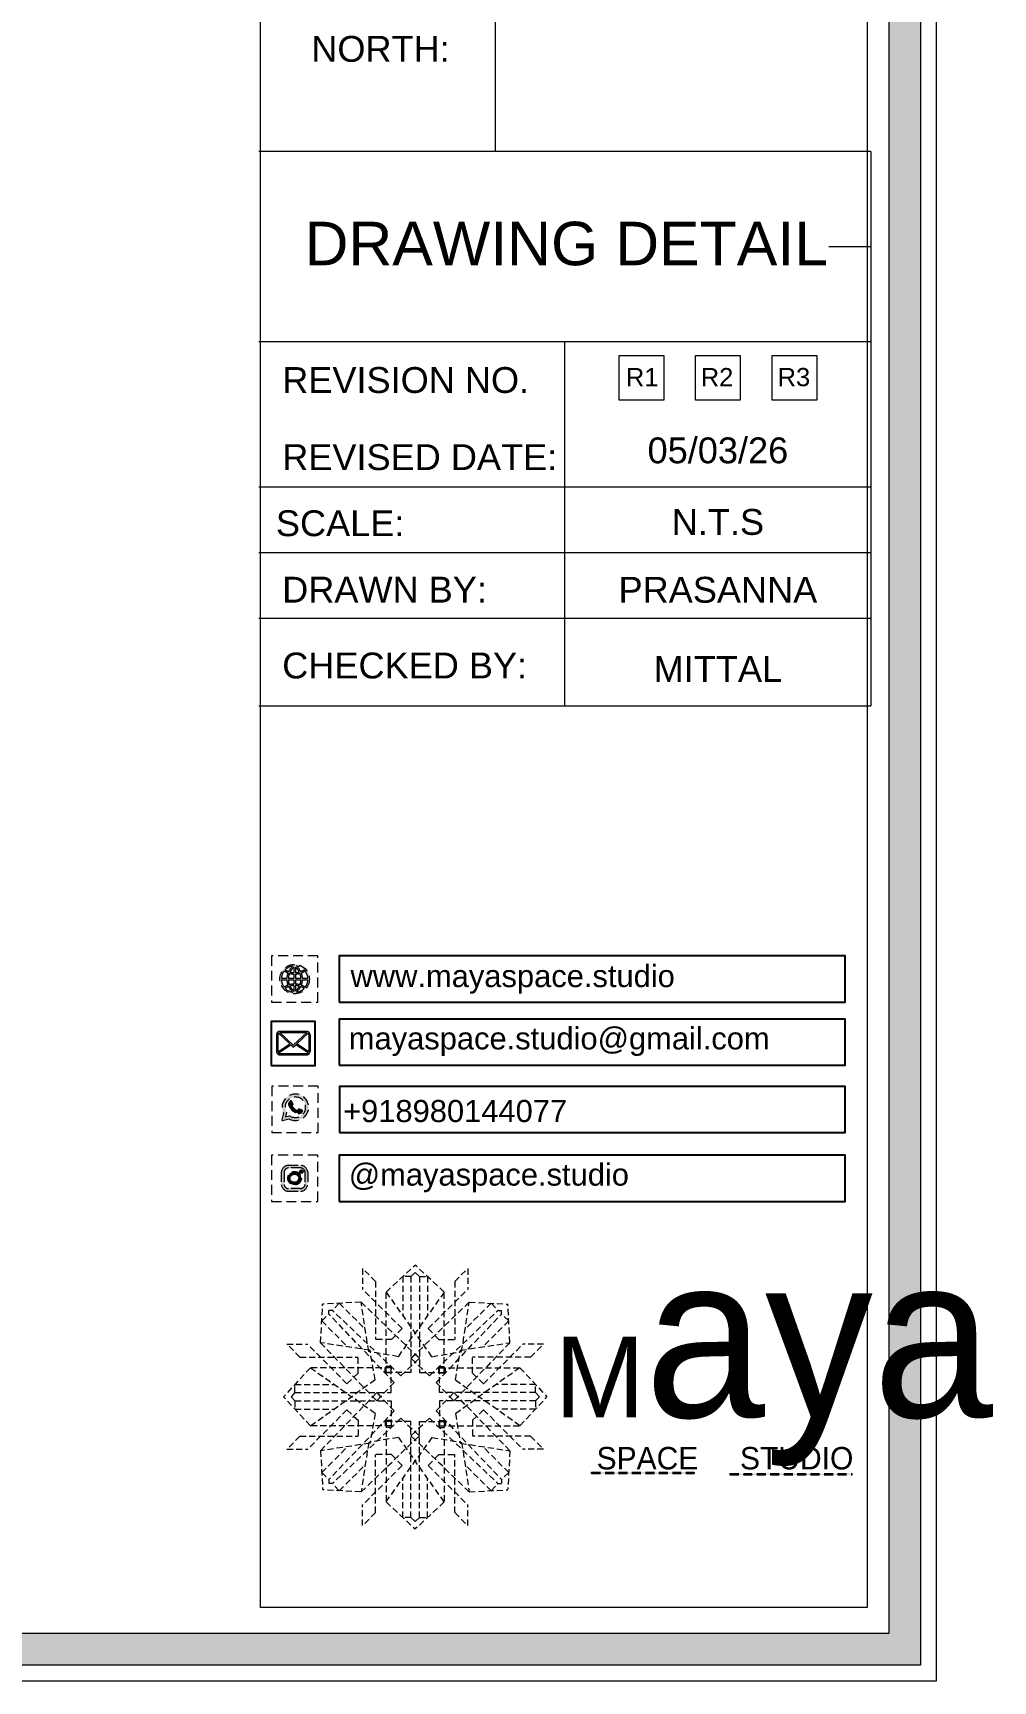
# Model space of a CAD drawing. Header units: millimetres. Extents: x 56222 to 3066687, y -650199 to -121287.
# Drawn here: x 131632.4 to 131727.7, y -183283 to -183119.2 of the extents above; entities that cross this region are included whole.
import ezdxf
from ezdxf.enums import TextEntityAlignment as Align

# ---------------------------------------------------------------- set-up
doc = ezdxf.new("R2010")
doc.units = ezdxf.units.MM
doc.header["$MEASUREMENT"] = 0
doc.linetypes.add('DASHEDX2', pattern=[1.5, 1, -0.5])
doc.layers.add('Dimension', color=10, linetype='DASHEDX2', lineweight=20)
doc.layers.add('NAME PLATE', color=7, linetype='Continuous', lineweight=25)
doc.styles.add('Arial', font='arial.ttf')
doc.styles.get("Standard").update_dxf_attribs({"font": 'arial.ttf', "height": 6})

# ---------------------------------------------------------------- blocks, each defined once
blk = doc.blocks.new('FSFSF')
at = {"color": 42, "lineweight": 5, "true_color": 0xe0ac11}
for p, q in [((28600.03, 143.51), (28600.03, 140.16)), ((28602.15, 141.41), (28600.03, 143.51)), ((28603.86, 139.69), (28608.58, 144.08)), ((28607.9, 142.22), (28606.58, 142.22)), ((28606.58, 142.22), (28606.58, 135.84)), ((28607.9, 142.22), (28608.58, 142.85)), ((28607.9, 142.22), (28607.9, 126.58)), ((28613.31, 139.69), (28608.58, 144.08)), ((28609.27, 142.22), (28608.59, 142.85)), ((28609.27, 142.22), (28609.27, 126.58)), ((28609.27, 142.22), (28610.59, 142.22)), ((28610.59, 142.22), (28610.59, 135.84)), ((28615.02, 141.41), (28617.14, 143.51)), ((28617.14, 143.51), (28617.14, 140.16)), ((28606.47, 133.76), (28600.03, 140.16)), ((28602.15, 141.41), (28602.15, 131.95)), ((28603.86, 126.58), (28603.86, 139.69)), ((28603.86, 139.69), (28608.58, 133.02)), ((28613.31, 139.69), (28608.59, 133.02)), ((28610.7, 133.76), (28617.14, 140.16)), ((28613.31, 126.58), (28613.31, 139.69)), ((28615.02, 141.41), (28615.02, 131.95)), ((28593.19, 131.45), (28593.54, 137.71)), ((28599.8, 138.06), (28593.54, 137.71)), ((28596.24, 137.86), (28595.12, 136.69)), ((28596.24, 137.86), (28600.47, 133.65)), ((28601.03, 130), (28599.8, 138.06)), ((28599.8, 138.05), (28608.58, 129.56)), ((28617.37, 138.05), (28608.59, 129.56)), ((28616.14, 130), (28617.37, 138.06)), ((28620.93, 137.86), (28616.7, 133.65)), ((28617.37, 138.06), (28623.63, 137.71)), ((28620.93, 137.86), (28622.05, 136.69)), ((28624, 131.45), (28623.65, 137.71)), ((28593.39, 135), (28594.56, 136.12)), ((28593.39, 135), (28597.6, 130.78)), ((28595.12, 136.69), (28594.53, 136.69)), ((28594.56, 136.12), (28594.56, 136.71)), ((28605.17, 124.98), (28594.56, 136.12)), ((28606.27, 126.08), (28595.12, 136.69)), ((28610.9, 126.08), (28622.05, 136.69)), ((28612.02, 124.98), (28622.62, 136.12)), ((28623.8, 135), (28619.59, 130.78)), ((28622.05, 136.69), (28622.64, 136.69)), ((28622.62, 136.12), (28622.62, 136.71)), ((28623.8, 135), (28622.62, 136.12)), ((28593.19, 131.45), (28601.69, 122.67)), ((28601.25, 130.22), (28593.19, 131.45)), ((28604.75, 131.95), (28602.15, 131.95)), ((28606.47, 133.76), (28604.75, 131.95)), ((28605.86, 129.18), (28608.58, 133.02)), ((28611.31, 129.18), (28608.59, 133.02)), ((28610.7, 133.76), (28612.42, 131.95)), ((28612.42, 131.95), (28615.02, 131.95)), ((28623.99, 131.45), (28615.5, 122.67)), ((28615.94, 130.22), (28624, 131.45)), ((28587.73, 131.22), (28591.08, 131.22)), ((28589.84, 129.1), (28587.73, 131.22)), ((28589.84, 129.1), (28599.29, 129.1)), ((28597.49, 124.78), (28591.08, 131.22)), ((28599.29, 126.5), (28599.29, 129.1)), ((28605.86, 129.18), (28601.03, 130)), ((28602.07, 125.39), (28601.25, 130.22)), ((28607.9, 128.92), (28608.58, 129.56)), ((28607.9, 128.92), (28608.58, 128.27)), ((28609.27, 128.92), (28608.59, 129.56)), ((28609.27, 128.92), (28608.59, 128.27)), ((28611.31, 129.18), (28616.14, 130)), ((28615.12, 125.39), (28615.94, 130.22)), ((28627.34, 129.1), (28617.89, 129.1)), ((28617.89, 126.5), (28617.89, 129.1)), ((28619.7, 124.78), (28626.1, 131.22)), ((28629.45, 131.22), (28626.1, 131.22)), ((28627.34, 129.1), (28629.45, 131.22)), ((28591.56, 127.39), (28587.17, 122.66)), ((28604.66, 127.39), (28591.56, 127.39)), ((28591.56, 127.39), (28598.23, 122.67)), ((28597.49, 124.78), (28599.29, 126.5)), ((28603.68, 126.54), (28603.68, 127.39)), ((28604.66, 126.54), (28603.68, 126.54)), ((28604.71, 127.57), (28603.86, 127.57)), ((28607.9, 126.58), (28603.86, 126.58)), ((28604.66, 123.35), (28604.66, 127.39)), ((28604.7, 126.58), (28604.71, 127.57)), ((28606.27, 126.08), (28608.58, 128.27)), ((28610.9, 126.08), (28608.59, 128.27)), ((28609.27, 126.58), (28613.31, 126.58)), ((28612.46, 126.58), (28612.46, 127.57)), ((28612.46, 127.57), (28613.31, 127.57)), ((28612.52, 123.35), (28612.52, 127.39)), ((28612.52, 127.39), (28625.63, 127.39)), ((28612.52, 126.54), (28613.51, 126.54)), ((28613.51, 126.54), (28613.51, 127.39)), ((28619.7, 124.78), (28617.89, 126.5)), ((28625.63, 127.39), (28618.96, 122.67)), ((28625.63, 127.39), (28630.02, 122.66)), ((28589.03, 123.35), (28588.4, 122.67)), ((28589.03, 123.35), (28589.03, 124.67)), ((28589.03, 124.67), (28595.4, 124.67)), ((28589.03, 123.35), (28604.66, 123.35)), ((28602.07, 125.39), (28598.23, 122.67)), ((28602.33, 123.35), (28601.69, 122.67)), ((28602.33, 123.35), (28602.97, 122.67)), ((28605.17, 124.98), (28602.97, 122.67)), ((28612.02, 124.98), (28614.21, 122.67)), ((28628.16, 123.35), (28612.52, 123.35)), ((28614.85, 123.35), (28614.21, 122.67)), ((28614.85, 123.35), (28615.5, 122.67)), ((28615.12, 125.39), (28618.96, 122.67)), ((28628.16, 124.67), (28621.78, 124.67)), ((28628.16, 123.35), (28628.16, 124.67)), ((28628.16, 123.35), (28628.78, 122.67)), ((28591.56, 117.94), (28587.17, 122.66)), ((28589.03, 121.98), (28588.4, 122.65)), ((28589.03, 121.98), (28604.66, 121.98)), ((28589.03, 121.98), (28589.03, 120.66)), ((28589.03, 120.66), (28595.4, 120.66)), ((28591.56, 117.94), (28598.23, 122.65)), ((28593.19, 113.88), (28601.69, 122.65)), ((28602.07, 119.94), (28598.23, 122.65)), ((28602.33, 121.98), (28601.69, 122.65)), ((28602.33, 121.98), (28602.97, 122.65)), ((28605.17, 120.35), (28602.97, 122.65)), ((28604.66, 121.98), (28604.66, 117.94)), ((28612.02, 120.35), (28614.21, 122.65)), ((28612.52, 121.98), (28612.52, 117.94)), ((28628.16, 121.98), (28612.52, 121.98)), ((28614.85, 121.98), (28614.21, 122.65)), ((28614.85, 121.98), (28615.5, 122.65)), ((28615.12, 119.94), (28618.96, 122.65)), ((28623.99, 113.88), (28615.5, 122.65)), ((28625.63, 117.94), (28618.96, 122.65)), ((28628.16, 120.66), (28621.78, 120.66)), ((28625.63, 117.94), (28630.02, 122.66)), ((28628.16, 121.98), (28628.78, 122.65)), ((28628.16, 121.98), (28628.16, 120.66)), ((28597.49, 120.54), (28591.08, 114.11)), ((28605.17, 120.35), (28594.56, 109.2)), ((28606.27, 119.15), (28595.12, 108.54)), ((28597.49, 120.54), (28599.29, 118.83)), ((28599.29, 118.83), (28599.29, 116.23)), ((28602.07, 119.94), (28601.25, 115.1)), ((28604.66, 118.78), (28603.68, 118.78)), ((28603.68, 118.78), (28603.68, 117.94)), ((28607.9, 118.65), (28603.86, 118.65)), ((28603.86, 118.65), (28603.86, 105.54)), ((28604.7, 118.65), (28604.71, 117.66)), ((28606.27, 119.15), (28608.58, 116.96)), ((28607.9, 103.01), (28607.9, 118.65)), ((28610.9, 119.15), (28608.59, 116.96)), ((28609.27, 118.65), (28613.31, 118.65)), ((28609.27, 103.01), (28609.27, 118.65)), ((28610.9, 119.15), (28622.05, 108.54)), ((28612.02, 120.35), (28622.62, 109.2)), ((28612.46, 118.65), (28612.46, 117.66)), ((28612.52, 118.78), (28613.51, 118.78)), ((28613.31, 118.65), (28613.31, 105.54)), ((28613.51, 118.78), (28613.51, 117.94)), ((28615.12, 119.94), (28615.94, 115.1)), ((28619.7, 120.54), (28617.89, 118.83)), ((28617.89, 118.83), (28617.89, 116.23)), ((28619.7, 120.54), (28626.1, 114.11)), ((28589.84, 116.23), (28587.73, 114.11)), ((28589.84, 116.23), (28599.29, 116.23)), ((28604.66, 117.94), (28591.56, 117.94)), ((28599.8, 107.17), (28608.58, 115.67)), ((28605.86, 116.05), (28601.03, 115.23)), ((28604.71, 117.66), (28603.86, 117.66)), ((28605.86, 116.05), (28608.58, 112.21)), ((28607.9, 116.31), (28608.58, 116.96)), ((28607.9, 116.31), (28608.58, 115.67)), ((28609.27, 116.31), (28608.59, 116.96)), ((28609.27, 116.31), (28608.59, 115.67)), ((28611.31, 116.05), (28608.59, 112.21)), ((28617.37, 107.17), (28608.59, 115.67)), ((28611.31, 116.05), (28616.14, 115.23)), ((28612.46, 117.66), (28613.31, 117.66)), ((28612.52, 117.94), (28625.63, 117.94)), ((28627.34, 116.23), (28617.89, 116.23)), ((28627.34, 116.23), (28629.45, 114.11)), ((28587.73, 114.11), (28591.08, 114.11)), ((28601.25, 115.1), (28593.19, 113.87)), ((28593.19, 113.87), (28593.54, 107.62)), ((28593.39, 110.32), (28597.6, 114.55)), ((28601.03, 115.23), (28599.8, 107.17)), ((28602.15, 103.82), (28602.15, 113.27)), ((28604.75, 113.27), (28602.15, 113.27)), ((28606.47, 111.47), (28604.75, 113.27)), ((28610.7, 111.47), (28612.42, 113.27)), ((28612.42, 113.27), (28615.02, 113.27)), ((28615.02, 103.82), (28615.02, 113.27)), ((28615.94, 115.1), (28624, 113.87)), ((28616.14, 115.23), (28617.37, 107.17)), ((28623.8, 110.32), (28619.59, 114.55)), ((28624, 113.87), (28623.65, 107.62)), ((28629.45, 114.11), (28626.1, 114.11)), ((28593.39, 110.32), (28594.56, 109.2)), ((28596.24, 107.37), (28600.47, 111.58)), ((28606.47, 111.47), (28600.03, 105.07)), ((28603.86, 105.54), (28608.58, 112.21)), ((28613.31, 105.54), (28608.59, 112.21)), ((28610.7, 111.47), (28617.14, 105.07)), ((28620.93, 107.37), (28616.7, 111.58)), ((28623.8, 110.32), (28622.62, 109.2)), ((28599.8, 107.17), (28593.54, 107.52)), ((28595.12, 108.54), (28594.53, 108.54)), ((28594.56, 109.2), (28594.56, 108.61)), ((28596.24, 107.37), (28595.12, 108.54)), ((28606.58, 103.01), (28606.58, 109.38)), ((28610.59, 103.01), (28610.59, 109.38)), ((28617.37, 107.17), (28623.63, 107.52)), ((28620.93, 107.37), (28622.05, 108.54)), ((28622.05, 108.54), (28622.64, 108.54)), ((28622.62, 109.2), (28622.62, 108.61)), ((28600.03, 101.71), (28600.03, 105.07)), ((28603.86, 105.54), (28608.58, 101.15)), ((28613.31, 105.54), (28608.58, 101.15)), ((28617.14, 101.71), (28617.14, 105.07)), ((28602.15, 103.82), (28600.03, 101.71)), ((28607.9, 103.01), (28606.58, 103.01)), ((28607.9, 103.01), (28608.58, 102.38)), ((28609.27, 103.01), (28608.59, 102.38)), ((28609.27, 103.01), (28610.59, 103.01)), ((28615.02, 103.82), (28617.14, 101.71))]:
    blk.add_line(p, q, dxfattribs=at)
blk = doc.blocks.new('hgwg')
at = {"layer": 'Dimension', "true_color": 0xd39e00}
h = blk.add_hatch(color=42, dxfattribs=at)
h.dxf.hatch_style = 1
h.paths.add_polyline_path([(27505.71, 45.05), (27494.27, 45.05), (27494.27, 44.9), (27505.71, 44.9)])
h = blk.add_hatch(color=42, dxfattribs=at)
h.dxf.hatch_style = 1
h.paths.add_polyline_path([(27523.3, 44.9), (27509.68, 44.9), (27509.68, 44.75), (27523.3, 44.75)])
at = {"layer": 'Dimension', "color": 42, "true_color": 0xd39e00}
for p, q in [((27494.27, 45.05), (27505.71, 45.05)), ((27494.27, 44.9), (27494.27, 45.05)), ((27494.27, 44.9), (27505.71, 44.9)), ((27505.71, 45.05), (27505.71, 44.9)), ((27509.68, 44.9), (27523.3, 44.9)), ((27509.68, 44.9), (27509.68, 44.75)), ((27509.68, 44.75), (27523.3, 44.75)), ((27523.3, 44.75), (27523.3, 44.9))]:
    blk.add_line(p, q, dxfattribs=at)
at = {"layer": 'Dimension', "color": 42, "true_color": 0xd39e00, "attachment_point": 1}
for s, width, insert, char_height in [('{\\fCinzel|b0|i0|c0|p2;\\H1.5x;M\\fAmsterdam One|b0|i0|c0|p2;\\H2x;aya}', 85.3277, (27490.17, 69.17), 6), ('{\\fCinzel|b0|i0|c0|p0;SPACE     STUDIO}', 66.129, (27494.83, 47.86), 2.5)]:
    blk.add_mtext_dynamic_manual_height_columns(s, width=width, gutter_width=30, heights=[0], dxfattribs=dict(at, insert=insert, char_height=char_height))
blk = doc.blocks.new('QEGW4TG')
at = {"layer": 'Dimension', "true_color": 0x000000}
h = blk.add_hatch(color=18, dxfattribs=at)
h.dxf.hatch_style = 1
h.paths.add_polyline_path([(2.69, 1.93, 0.170513), (2.95, 1.97, 0.190337), (3.11, 2.18, 0.316231), (3.07, 2.28), (2.79, 2.37, 0.273721), (2.69, 2.34, 0.040749), (2.63, 2.27, -0.441282), (2.53, 2.25, -0.11828), (2.06, 2.64, -0.441282), (2.07, 2.74, 0.040749), (2.13, 2.81, 0.290083), (2.14, 2.92), (2.01, 3.18, 0.316231), (1.91, 3.2, 0.190337), (1.73, 3, 0.170513), (1.72, 2.74, 0.252784)], flags=0)
h.paths.add_polyline_path([(1.19, 1.98), (1.03, 1.3, 0.550912), (1.11, 1.23), (1.75, 1.39, 6.344125)])
h.paths.add_polyline_path([(1.81, 1.7), (1.4, 1.6), (1.5, 2.03, -9.071339)], flags=16)
h.paths.add_polyline_path([(3.11, 2.16, -0.17811), (2.95, 1.97, -0.170513), (2.69, 1.93, -0.252784), (1.72, 2.74, -0.170513), (1.73, 3, -0.17811), (1.89, 3.19, -0.370089), (2.01, 3.18), (2.14, 2.92, -0.307185), (2.13, 2.8, -0.041087), (2.06, 2.73, 0.321676), (2.05, 2.65, 0.126524), (2.55, 2.24, 0.312216), (2.62, 2.26, -0.041087), (2.68, 2.34, -0.290673), (2.79, 2.37), (3.07, 2.28, -0.370089)], flags=0)
h = blk.add_hatch(color=18, dxfattribs=at)
h.dxf.hatch_style = 1
h.paths.add_polyline_path([(2.79, 2.37, 0.273721), (2.69, 2.34, 0.040749), (2.63, 2.27, -0.441282), (2.53, 2.25, -0.11828), (2.06, 2.64, -0.441282), (2.07, 2.74, 0.040749), (2.13, 2.81, 0.290083), (2.14, 2.92), (2.01, 3.18, 0.316231), (1.91, 3.2, 0.190337), (1.73, 3, 0.170513), (1.72, 2.74, 0.252784), (2.69, 1.93, 0.170513), (2.95, 1.97, 0.190337), (3.11, 2.18, 0.316231), (3.07, 2.28)])
for p, q in [((1.19, 1.98), (1.03, 1.3)), ((1.5, 2.03), (1.4, 1.6)), ((1.4, 1.6), (1.81, 1.7)), ((2.01, 3.18), (2.14, 2.92)), ((3.07, 2.28), (2.8, 2.36)), ((1.1, 1.23), (1.75, 1.39))]:
    blk.add_line(p, q)
blk.add_lwpolyline([(0, 0), (4.68, 0), (4.68, 4.68), (0, 4.68)], close=True)
for centre, radius, start, end in [((2.39, 2.56), 1.34, 241.4727, 205.6422), ((2.39, 2.56), 1.04, 235.9962, 210.8333), ((2.09, 2.87), 0.39, 159.7007, 198.4072), ((2.96, 3.23), 1.33, 201.4218, 258.1669), ((2.07, 2.87), 0.364, 118.9685, 159.3648), ((1.94, 3.12), 0.0896, 41.8985, 123.1344), ((2.11, 2.68), 0.066, 135.9932, 224.8892), ((1.67, 3.16), 0.586, 312.4617, 321.8728), ((3.12, 3.42), 1.31, 216.5455, 243.5279), ((2.05, 2.87), 0.104, 320.3924, 28.6971), ((2.57, 2.3), 0.066, 234.2482, 323.1441), ((3.11, 1.94), 0.586, 137.2645, 146.6756), ((2.76, 2.27), 0.104, 70.4402, 138.745), ((2.75, 2.31), 0.39, 260.7301, 299.4366), ((2.76, 2.29), 0.364, 299.7725, 340.1688), ((3.03, 2.2), 0.0896, 336.0029, 57.2388), ((1.09, 1.29), 0.0598, 164.8483, 282.1458)]:
    blk.add_arc(centre, radius, start, end)
blk = doc.blocks.new('ASGERG')
at = {"layer": 'Dimension', "true_color": 0x000000}
h = blk.add_hatch(color=18, dxfattribs=at)
h.dxf.hatch_style = 1
h.paths.add_polyline_path([(0.99, 1.7, 0.353872), (1.69, 1.03), (2.96, 1.03, 0.353872), (3.66, 1.7), (3.66, 2.99, 0.353872), (2.96, 3.67), (1.69, 3.67, 0.353872), (0.99, 2.99)])
h.paths.add_polyline_path([(1.27, 2.97, -0.353872), (1.72, 3.4), (2.94, 3.4, -0.353872), (3.38, 2.97), (3.38, 1.72, -0.353872), (2.94, 1.3), (1.72, 1.3, -0.353872), (1.27, 1.72)], flags=16)
h.paths.add_polyline_path([(3.02, 2.35, -1), (1.64, 2.35, -1)], flags=0)
h.paths.add_polyline_path([(2.74, 2.35, -1), (1.92, 2.35, -1)], flags=0)
h.paths.add_polyline_path([(2.86, 3.02, -1), (3.19, 3.02, -1)], flags=0)
h.paths.add_polyline_path([(1.64, 2.35, 1), (3.02, 2.35, 1)], flags=0)
h = blk.add_hatch(color=18, dxfattribs=at)
h.dxf.hatch_style = 1
h.paths.add_polyline_path([(1.64, 2.35, 1), (3.02, 2.35, 1)])
h.paths.add_polyline_path([(2.74, 2.35, -1), (1.92, 2.35, -1)], flags=16)
h = blk.add_hatch(color=18, dxfattribs=at)
h.dxf.hatch_style = 1
h.paths.add_polyline_path([(3.19, 3.02, 1), (2.86, 3.02, 1)])
for p, q in [((1.69, 3.67), (2.96, 3.67)), ((2.94, 3.4), (1.72, 3.4)), ((0.99, 2.99), (0.99, 1.7)), ((1.27, 2.97), (1.27, 1.72)), ((3.38, 2.97), (3.38, 1.72)), ((3.66, 2.99), (3.66, 1.7)), ((1.69, 1.03), (2.96, 1.03)), ((2.94, 1.3), (1.72, 1.3))]:
    blk.add_line(p, q)
blk.add_lwpolyline([(0, 0), (4.68, 0), (4.68, 4.68), (0, 4.68)], close=True)
for centre, radius in [((2.33, 2.35), 0.694), ((2.33, 2.35), 0.414), ((3.02, 3.02), 0.168)]:
    blk.add_circle(centre, radius)
for centre, radius, start, end in [((1.76, 2.89), 0.778, 94.8631, 172.8127), ((1.76, 2.91), 0.491, 94.8631, 172.8127), ((2.9, 2.91), 0.491, 7.1873, 85.1369), ((2.89, 2.89), 0.778, 7.1873, 85.1369), ((1.76, 1.8), 0.778, 187.1873, 265.1369), ((1.76, 1.78), 0.491, 187.1873, 265.1369), ((2.9, 1.78), 0.491, 274.8631, 352.8127), ((2.89, 1.8), 0.778, 274.8631, 352.8127)]:
    blk.add_arc(centre, radius, start, end)
blk = doc.blocks.new('DTGWEGEARG')
at = {"layer": 'Dimension', "true_color": 0x000000}
h = blk.add_hatch(color=18, dxfattribs=at)
h.dxf.hatch_style = 1
h.paths.add_polyline_path([(3.83, 2.34, 1), (0.85, 2.34, 1)])
h.paths.add_polyline_path([(2.51, 1.01, 0.105795), (2.96, 1.58, -0.055205), (3.3, 1.41, -0.169822)], flags=16)
h.paths.add_polyline_path([(2.41, 1.12), (2.41, 1.69, -0.058279), (2.81, 1.63, -0.103353)], flags=16)
h.paths.add_polyline_path([(2.26, 1.13, -0.101741), (1.87, 1.63, -0.057171), (2.26, 1.69)], flags=16)
h.paths.add_polyline_path([(2.17, 1.01, -0.169822), (1.38, 1.41, -0.055205), (1.72, 1.58, 0.105795)], flags=16)
h.paths.add_polyline_path([(3.02, 1.72, 0.081336), (3.13, 2.27), (3.68, 2.27, -0.152069), (3.4, 1.52, 0.05687)], flags=16)
h.paths.add_polyline_path([(2.87, 1.77, 0.061945), (2.41, 1.84), (2.41, 2.27), (2.98, 2.27, -0.081344)], flags=16)
h.paths.add_polyline_path([(2.26, 1.84, 0.060923), (1.8, 1.77, -0.081344), (1.7, 2.27), (2.26, 2.27)], flags=16)
h.paths.add_polyline_path([(1.66, 1.72, 0.05687), (1.28, 1.52, -0.152069), (1, 2.27), (1.55, 2.27, 0.081336)], flags=16)
h.paths.add_polyline_path([(2.41, 2.42), (2.41, 2.83, 0.061945), (2.87, 2.91, -0.080009), (2.98, 2.42)], flags=16)
h.paths.add_polyline_path([(3.13, 2.42, 0.080116), (3.02, 2.96, 0.05687), (3.4, 3.16, 0.028258), (3.3, 3.27, -0.055205), (2.96, 3.1, 0.105795), (2.51, 3.67, -0.36029), (3.68, 2.42)], flags=16)
h.paths.add_polyline_path([(2.26, 2.42), (1.7, 2.42, -0.080009), (1.8, 2.91, 0.060923), (2.26, 2.84)], flags=16)
h.paths.add_polyline_path([(1.55, 2.42), (1, 2.42, -0.150466), (1.28, 3.16, 0.05687), (1.66, 2.96, 0.080116)], flags=16)
h.paths.add_polyline_path([(2.41, 2.98), (2.41, 3.56, -0.103353), (2.81, 3.05, -0.058279)], flags=16)
h.paths.add_polyline_path([(2.26, 2.99, -0.057171), (1.87, 3.05, -0.101741), (2.26, 3.55)], flags=16)
h.paths.add_polyline_path([(1.72, 3.1, -0.055205), (1.38, 3.27, -0.169822), (2.17, 3.67, 0.105795)], flags=16)
blk.add_lwpolyline([(0, 0), (4.68, 0), (4.68, 4.68), (0, 4.68)], close=True)
at = {"layer": 'Dimension', "color": 18, "true_color": 0x000000}
for p, q in [((2.26, 3.55), (2.26, 2.99)), ((2.41, 3.56), (2.41, 2.98)), ((1, 2.42), (1.55, 2.42)), ((1, 2.27), (1.55, 2.27)), ((1.7, 2.42), (2.26, 2.42)), ((1.7, 2.27), (2.26, 2.27)), ((2.26, 2.84), (2.26, 2.42)), ((2.26, 2.27), (2.26, 1.84)), ((2.26, 1.69), (2.26, 1.13)), ((2.41, 2.83), (2.41, 2.42)), ((2.41, 2.42), (2.98, 2.42)), ((2.41, 2.27), (2.98, 2.27)), ((2.41, 2.27), (2.41, 1.84)), ((2.41, 1.69), (2.41, 1.12)), ((3.13, 2.42), (3.68, 2.42)), ((3.13, 2.27), (3.68, 2.27))]:
    blk.add_line(p, q, dxfattribs=at)
blk.add_circle((2.34, 2.34), 1.49, dxfattribs=at)
for centre, radius, start, end in [((2.34, 2.34), 1.34, 97.3549, 135.9073), ((3.28, 2.34), 1.73, 129.9301, 154.0867), ((3.28, 2.34), 1.58, 130.1073, 153.3446), ((1.4, 2.34), 1.58, 26.6554, 50.2584), ((2.34, 2.34), 1.34, 3.3907, 82.6451), ((1.4, 2.34), 1.73, 25.9133, 50.0699), ((2.34, 2.34), 1.34, 142.3819, 176.6093), ((2.34, 2.34), 1.34, 183.0315, 217.6181), ((2.34, 4.74), 1.9, 236.1399, 249.1595), ((2.34, -0.06), 1.9, 110.8405, 123.8601), ((2.34, 4.74), 1.75, 236.7417, 249.3811), ((3.28, 2.34), 1.73, 159.0567, 177.3789), ((3.28, 2.34), 1.73, 182.3435, 200.9433), ((3.28, 2.34), 1.58, 158.8325, 177.1302), ((3.28, 2.34), 1.58, 182.5658, 201.1675), ((2.34, 4.74), 1.9, 253.6799, 267.6253), ((2.34, -0.06), 1.9, 92.3747, 106.3201), ((2.34, 4.74), 1.75, 254.3336, 267.422), ((2.34, -0.06), 1.75, 92.578, 105.6664), ((2.34, 4.74), 1.75, 272.3248, 285.6664), ((2.34, 4.74), 1.9, 272.1415, 286.3201), ((2.34, -0.06), 1.9, 73.6799, 87.8585), ((2.34, -0.06), 1.75, 74.3336, 87.6752), ((1.4, 2.34), 1.58, 2.8698, 21.1675), ((1.4, 2.34), 1.58, 338.8325, 357.4342), ((2.34, 4.74), 1.75, 290.6189, 303.2583), ((2.34, 4.74), 1.9, 290.8405, 303.8601), ((1.4, 2.34), 1.73, 2.6211, 20.9433), ((1.4, 2.34), 1.73, 339.0567, 357.6565), ((2.34, -0.06), 1.9, 56.1399, 69.1595), ((2.34, 2.34), 1.34, 322.3819, 356.9685), ((2.34, -0.06), 1.75, 110.6189, 123.2583), ((2.34, 2.34), 1.34, 224.0927, 262.6451), ((3.28, 2.34), 1.73, 205.9133, 230.0699), ((3.28, 2.34), 1.58, 206.6554, 229.8927), ((1.4, 2.34), 1.58, 309.7416, 333.3446), ((1.4, 2.34), 1.73, 309.9301, 334.0867), ((2.34, 2.34), 1.34, 277.3549, 315.9073), ((2.34, -0.06), 1.75, 56.7417, 69.3811)]:
    blk.add_arc(centre, radius, start, end, dxfattribs=at)

msp = doc.modelspace()

# ---------------------------------------------------------------- hatches: boundary and pattern name
at = {"layer": 'Dimension', "linetype": 'Continuous', "true_color": 0xd39e00}
h = msp.add_hatch(color=42, dxfattribs=at)
h.paths.add_polyline_path([(131271.922, -182965.676), (131271.922, -183281.436), (131720.523, -183281.436), (131720.523, -182965.676)])
h.paths.add_polyline_path([(131275.07, -182968.825), (131717.374, -182968.825), (131717.374, -183278.287), (131275.07, -183278.287)], flags=16)
at = {"layer": 'Dimension', "true_color": 0x000000}
h = msp.add_hatch(color=18, dxfattribs=at)
h.dxf.hatch_style = 1
h.paths.add_polyline_path([(131659.542, -183220.775, 0.4142136), (131659.877, -183220.441), (131659.877, -183218.77, 0.4142136), (131659.542, -183218.436), (131656.886, -183218.436, 0.4142136), (131656.552, -183218.77), (131656.552, -183220.441, 0.4142136), (131656.886, -183220.775)])
h.paths.add_polyline_path([(131658.461, -183219.768), (131659.69, -183220.589, -0.1989124), (131659.542, -183220.65), (131656.886, -183220.65, -0.1989124), (131656.739, -183220.589), (131657.968, -183219.768), (131658.214, -183219.999)], flags=16)
h.paths.add_polyline_path([(131658.214, -183219.827), (131656.862, -183218.562, -0.0287833), (131656.886, -183218.561), (131659.542, -183218.561, -0.0287833), (131659.566, -183218.562)], flags=16)
h.paths.add_polyline_path([(131658.555, -183219.68), (131659.688, -183218.62, -0.2024819), (131659.751, -183218.77), (131659.751, -183220.441, -0.043076), (131659.748, -183220.477)], flags=16)
h.paths.add_polyline_path([(131657.874, -183219.68), (131656.681, -183220.477, -0.043076), (131656.678, -183220.441), (131656.678, -183218.77, -0.2024819), (131656.741, -183218.62)], flags=16)

# ---------------------------------------------------------------- linework, layer by layer
at = {"color": 18, "true_color": 0x000000}
for points in [[(131662.768, -183215.54), (131713.034, -183215.54), (131713.034, -183210.946), (131662.768, -183210.946)], [(131662.768, -183221.81), (131713.034, -183221.81), (131713.034, -183217.216), (131662.768, -183217.216)], [(131662.792, -183228.499), (131713.034, -183228.499), (131713.034, -183223.904), (131662.792, -183223.904)], [(131662.768, -183235.347), (131713.034, -183235.347), (131713.034, -183230.753), (131662.768, -183230.753)]]:
    msp.add_lwpolyline(points, close=True, dxfattribs=at)
msp.add_lwpolyline([(131656.028, -183221.845), (131660.396, -183221.845), (131660.396, -183217.476), (131656.028, -183217.476)], close=True)
at = {"layer": 'Dimension', "color": 42, "linetype": 'Continuous', "true_color": 0xd39e00}
for p, q in [((131678.287, -183096.374), (131678.287, -183130.98)), ((131715.608, -183130.98), (131654.778, -183130.98)), ((131715.608, -183130.98), (131715.608, -183186.076)), ((131711.412, -183140.425), (131715.608, -183140.425)), ((131654.778, -183149.87), (131715.608, -183149.87)), ((131685.193, -183186.076), (131685.193, -183149.87)), ((131715.608, -183164.353), (131654.778, -183164.353)), ((131715.608, -183170.875), (131654.778, -183170.875)), ((131715.608, -183177.398), (131654.778, -183177.398)), ((131654.778, -183186.076), (131715.608, -183186.076))]:
    msp.add_line(p, q, dxfattribs=at)
at = {"layer": 'Dimension', "color": 18, "linetype": 'Continuous', "true_color": 0x000000}
for p, q in [((131656.552, -183218.77), (131656.552, -183220.441)), ((131656.678, -183218.77), (131656.678, -183220.441)), ((131656.741, -183218.62), (131657.874, -183219.68)), ((131656.862, -183218.562), (131658.214, -183219.827)), ((131656.886, -183218.436), (131659.542, -183218.436)), ((131656.886, -183218.561), (131659.542, -183218.561)), ((131658.214, -183219.827), (131659.566, -183218.562)), ((131658.555, -183219.68), (131659.688, -183218.62)), ((131659.751, -183218.77), (131659.751, -183220.441)), ((131659.877, -183218.77), (131659.877, -183220.441)), ((131656.681, -183220.477), (131657.874, -183219.68)), ((131656.739, -183220.589), (131657.968, -183219.768)), ((131656.886, -183220.65), (131659.542, -183220.65)), ((131657.968, -183219.768), (131658.214, -183219.999)), ((131658.214, -183219.999), (131658.461, -183219.768)), ((131659.69, -183220.589), (131658.461, -183219.768)), ((131659.748, -183220.477), (131658.555, -183219.68)), ((131656.886, -183220.775), (131659.542, -183220.775))]:
    msp.add_line(p, q, dxfattribs=at)
at = {"layer": 'Dimension', "color": 42, "linetype": 'Continuous', "true_color": 0xd39e00}
for points in [[(131270.347, -182964.102), (131722.097, -182964.102), (131722.097, -183283.01), (131270.347, -183283.01)], [(131271.922, -182965.676), (131720.523, -182965.676), (131720.523, -183281.436), (131271.922, -183281.436)], [(131275.07, -182968.825), (131717.374, -182968.825), (131717.374, -183278.287), (131275.07, -183278.287)], [(131690.577, -183151.271), (131695.016, -183151.271), (131695.016, -183155.71), (131690.577, -183155.71)], [(131698.181, -183151.271), (131702.62, -183151.271), (131702.62, -183155.71), (131698.181, -183155.71)], [(131705.785, -183151.271), (131710.224, -183151.271), (131710.224, -183155.71), (131705.785, -183155.71)]]:
    msp.add_lwpolyline(points, close=True, dxfattribs=at)
at = {"layer": 'Dimension', "color": 42, "linetype": 'ByBlock', "true_color": 0xd39e00}
msp.add_lwpolyline([(131654.964, -183275.696), (131654.964, -182971.416), (131715.243, -182971.416), (131715.243, -183275.696)], close=True, dxfattribs=at)
at = {"layer": 'Dimension', "color": 18, "true_color": 0x000000}
for centre, radius, start, end in [((131656.886, -183218.77), 0.334, 90, 180), ((131656.886, -183218.77), 0.209, 134.21354, 180), ((131656.886, -183218.77), 0.209, 90, 96.59481), ((131659.542, -183218.77), 0.334, 0, 90), ((131659.542, -183218.77), 0.209, 83.40519, 90), ((131659.542, -183218.77), 0.209, 0, 45.78646), ((131656.886, -183220.441), 0.334, 180, 270), ((131656.886, -183220.441), 0.209, 180, 189.86619), ((131656.886, -183220.441), 0.209, 224.99995, 270), ((131659.542, -183220.441), 0.334, 270, 0), ((131659.542, -183220.441), 0.209, 270, 315.00005), ((131659.542, -183220.441), 0.209, 350.13381, 0)]:
    msp.add_arc(centre, radius, start, end, dxfattribs=at)

# ---------------------------------------------------------------- block references
at = {"layer": 'Dimension', "color": 42, "true_color": 0xd39e00}
for name, p, xscale, yscale, zscale in [('DTGWEGEARG', (131656.052, -183215.54), 0.982085672355236, 0.982085672355236, 0.982085672355236), ('QEGW4TG', (131656.075, -183228.499), 0.982085672355236, 0.982085672355236, 0.982085672355236), ('ASGERG', (131656.052, -183235.347), 0.982085672355236, 0.982085672355236, 0.982085672355236), ('FSFSF', (114190.929, -183329.699), 0.610984227221207, 0.610984227221207, 0.610984227221207), ('hgwg', (107173.011, -183302.42), 0.8916344829524054, 0.8916344829524054, 0.8916344829524054)]:
    msp.add_blockref(name, p, dxfattribs=dict(at, xscale=xscale, yscale=yscale, zscale=zscale))

# ---------------------------------------------------------------- texts
at = {"color": 18, "true_color": 0x000000, "char_height": 2.19591, "attachment_point": 1}
for s, width, gutter_width, insert in [('www.mayaspace.studio', 14.74652, 12.335, (131663.902, -183211.843)), ('mayaspace.studio@gmail.com', 9.1999, 7.696, (131663.728, -183218.038)), ('+918980144077', 35.87532, 7.696, (131663.159, -183225.261)), ('@mayaspace.studio', 9.1999, 7.696, (131663.728, -183231.574))]:
    msp.add_mtext_dynamic_manual_height_columns(s, width=width, gutter_width=gutter_width, heights=[0], dxfattribs=dict(at, insert=insert))
at = {"layer": 'NAME PLATE', "style": 'Arial'}
for s, height, p in [('NORTH:', 2.5695, (131666.881, -183122.079)), ('DRAWING DETAIL', 4.32346, (131685.335, -183142.3)), ('REVISION NO.', 2.56946, (131669.379, -183154.991)), ('REVISED DATE: ', 2.56946, (131671.274, -183162.652)), ('SCALE:', 2.5695, (131662.872, -183169.224)), ('DRAWN BY:', 2.5695, (131667.283, -183175.826)), ('PRASANNA', 2.5695, (131700.4, -183175.836)), ('CHECKED BY:', 2.56946, (131669.28, -183183.364)), ('MITTAL', 2.5695, (131700.4, -183183.706))]:
    msp.add_text(s, height=height, dxfattribs=at).set_placement(p, align=Align.CENTER)
for s, p in [('R1', (131691.258, -183154.327)), ('R2', (131698.696, -183154.327))]:
    msp.add_text(s, height=1.8114, dxfattribs=at).set_placement(p)
at = {"layer": 'NAME PLATE', "lineweight": 0, "attachment_point": 2, "style": 'Arial'}
for s, insert, char_height, width in [('R3', (131707.95, -183152.508), 1.8114, 3.5353), ('05/03/26', (131700.4, -183159.413), 2.5695, 22.26735), ('N.T.S', (131700.4, -183166.526), 2.5695, 5.01489)]:
    msp.add_mtext(s, dxfattribs=dict(at, insert=insert, char_height=char_height, width=width))

doc.saveas('drawing.dxf')
